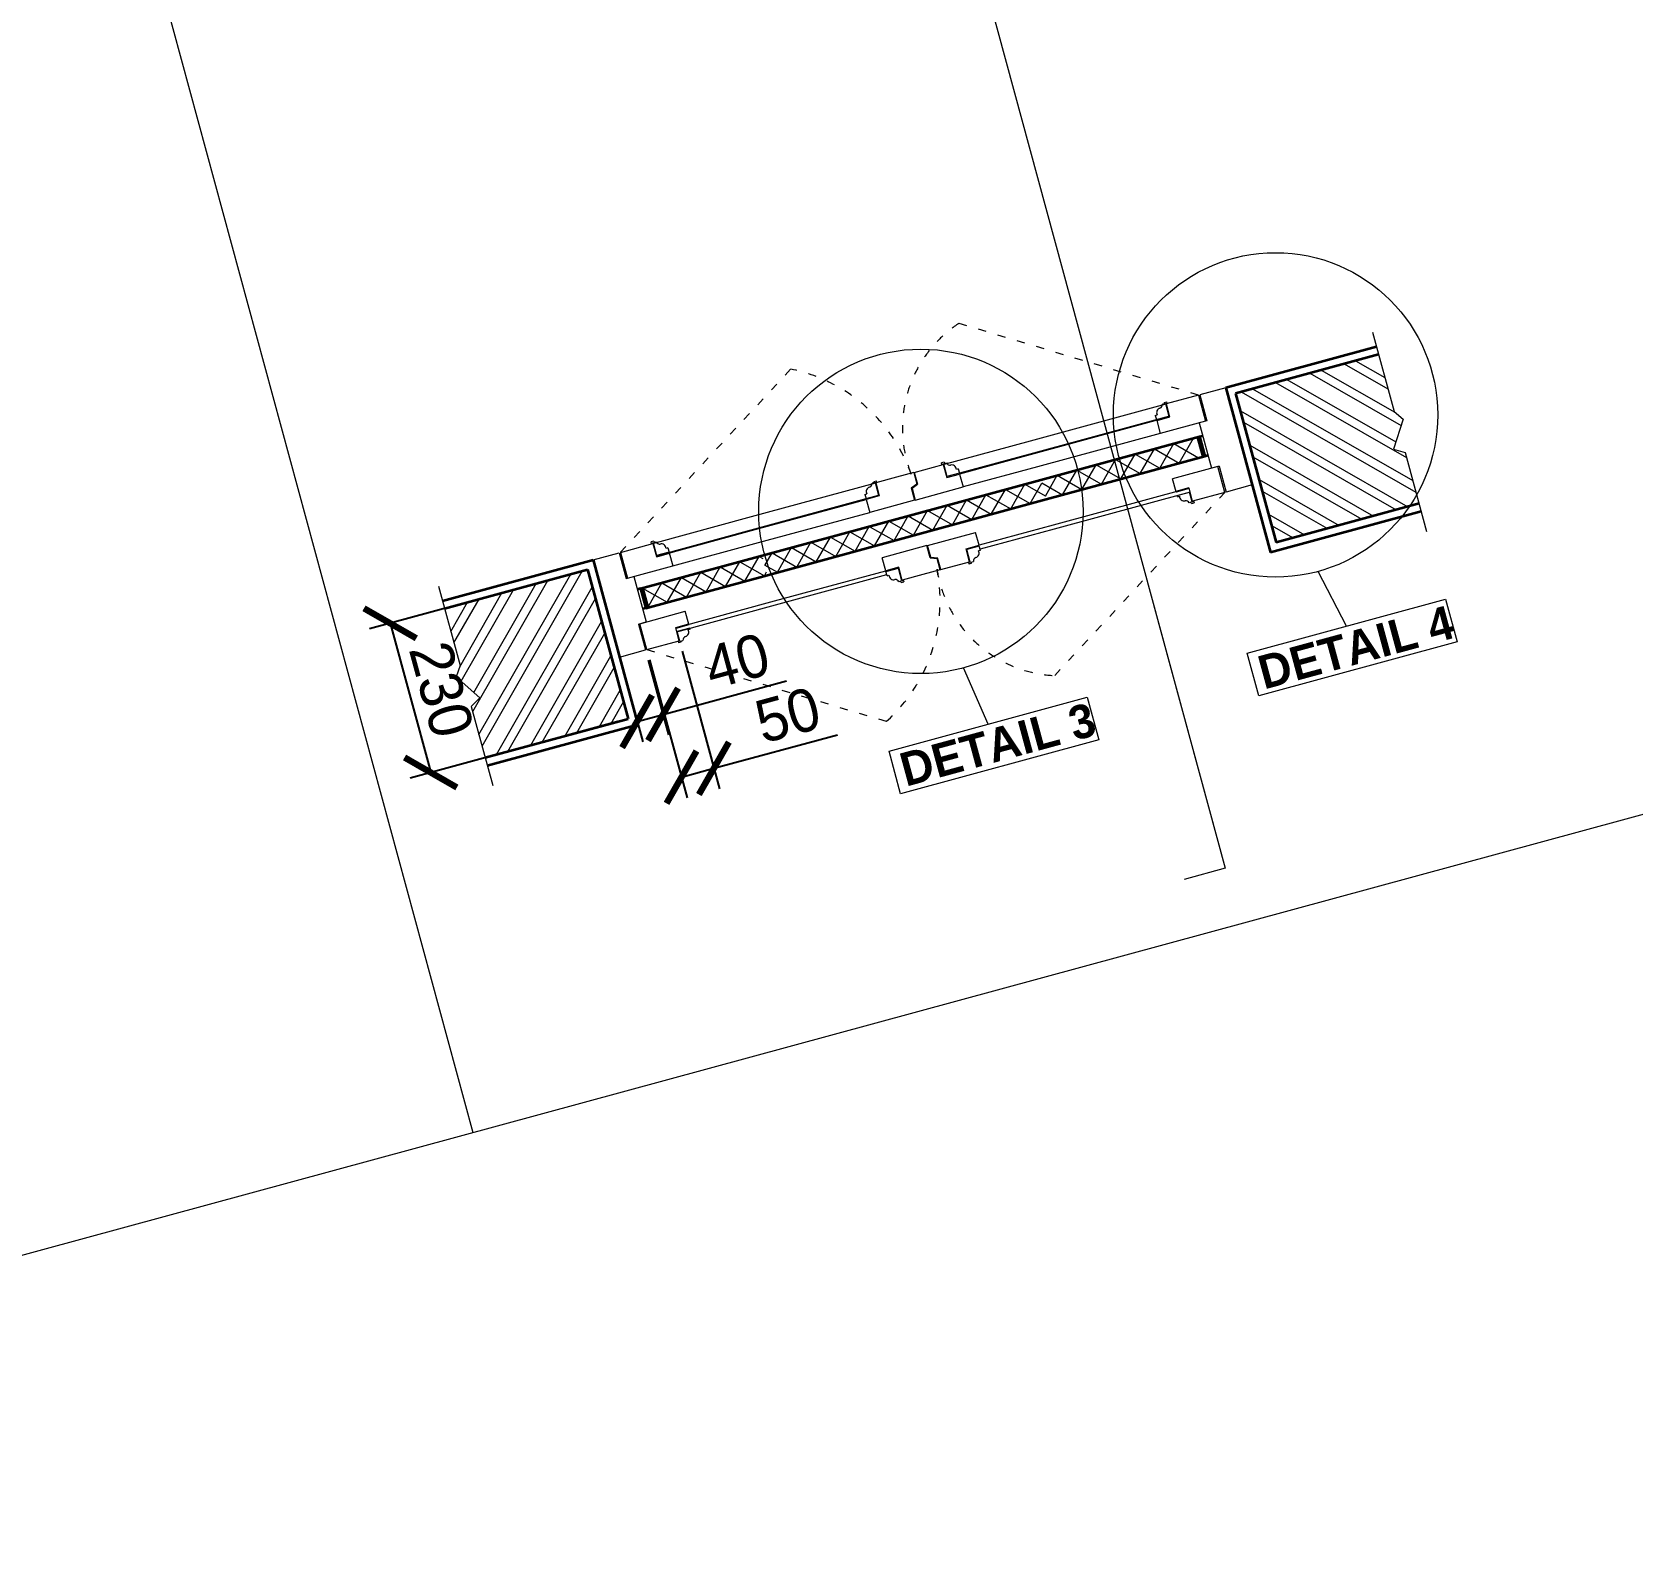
# Model space of a CAD drawing. Header units: millimetres. Extents: x -31731215 to 29997125, y -14487545 to 25622576.
# Drawn here: x 2265312 to 2267696, y -888061 to -885794 of the extents above; entities that cross this region are included whole.
import ezdxf

# ---------------------------------------------------------------- set-up
doc = ezdxf.new("R2010")
doc.units = ezdxf.units.MM
doc.header["$MEASUREMENT"] = 0
doc.linetypes.add('1', pattern=[0])
doc.linetypes.add('ACAD_ISO03W100', pattern=[30, 12, -18])
for name, color, linetype, lineweight in [('DIM', 70, 'Continuous', 9), ('ELE', 245, 'Continuous', 13), ('ele2', 63, 'Continuous', 35), ('glass', 160, 'Continuous', 13), ('HAT', 8, 'Continuous', 9), ('SECTION', 7, 'Continuous', 35), ('THIN LINES', 54, 'Continuous', 0), ('toilet', 161, 'Continuous', 18), ('WALL', 10, '1', 20)]:
    doc.layers.add(name, color=color, linetype=linetype, lineweight=lineweight)
doc.layers.add('DOOR', color=7, linetype='Continuous')
doc.layers.add('hidden', color=7, linetype='ACAD_ISO03W100', lineweight=9, true_color=0x873171)
doc.dimstyles.new('ISO-25', dxfattribs={"dimtxt": 63.5, "dimasz": 63.5, "dimexe": 31.75, "dimexo": 15.875, "dimgap": 15.875, "dimtad": 1, "dimtxsty": 'Standard', "dimblk1": 'ARCHTICK', "dimblk2": 'ARCHTICK', "dimsah": 1, "dimcen": 63.5, "dimadec": 0, "dimazin": 0, "dimtfac": 1, "dimtmove": 0, "dimatfit": 3, "dimfxl": 25.4, "dimarcsym": 0})

# ---------------------------------------------------------------- blocks, each defined once
blk = doc.blocks.new('_ArchTick')
at = {"color": 0, "linetype": 'ByBlock', "const_width": 0.15}
blk.add_lwpolyline([(-0.5, -0.5), (0.5, 0.5)], dxfattribs=at)
blk = doc.blocks.new('*D568')
at = {"layer": 'Defpoints', "color": 0, "transparency": 16777216}
for p in [(2266139.4, -886594.4, 0), (2266199.7, -886816.4, 0), (2265905.9, -886896.3)]:
    blk.add_point(p, dxfattribs=at)
at = {"layer": 'THIN LINES', "color": 0, "lineweight": -2, "transparency": 16777216}
for p, q in [((2266124.1, -886598.6), (2265814.9, -886682.6)), ((2265845.5, -886674.3), (2265905.9, -886896.3)), ((2266184.4, -886820.5), (2265875.2, -886904.6))]:
    blk.add_line(p, q, dxfattribs=at)
at = {"layer": 'THIN LINES', "color": 0, "lineweight": -2, "transparency": 16777216, "xscale": 63.50000000000001, "yscale": 63.50000000000001, "zscale": 63.50000000000001}
for p, rotation in [((2265845.5, -886674.3), 105.2086876161991), ((2265905.9, -886896.3), 285.2086876161991)]:
    blk.add_blockref('_ArchTick', p, dxfattribs=dict(at, rotation=rotation))
at = {"layer": 'THIN LINES', "color": 0, "transparency": 16777216, "insert": (2265921.7, -886772.8), "char_height": 63.5, "attachment_point": 5, "rotation": 285.2087}
blk.add_mtext('230', dxfattribs=at)
blk = doc.blocks.new('*D569')
at = {"layer": 'Defpoints', "color": 0, "transparency": 16777216}
for p in [(2266227.7, -886713.4, 0), (2266275.9, -886700.3, 0), (2266327.5, -886890.1)]:
    blk.add_point(p, dxfattribs=at)
at = {"layer": 'THIN LINES', "color": 0, "lineweight": -2, "transparency": 16777216}
for p, q in [((2266280.1, -886715.6), (2266335.9, -886920.8)), ((2266231.8, -886728.7), (2266287.6, -886933.9)), ((2266327.5, -886890.1), (2266511.4, -886840.2)), ((2266279.3, -886903.3), (2266327.5, -886890.1))]:
    blk.add_line(p, q, dxfattribs=at)
at = {"layer": 'THIN LINES', "color": 0, "lineweight": -2, "transparency": 16777216, "xscale": 63.50000000000001, "yscale": 63.50000000000001, "zscale": 63.50000000000001}
for p, rotation in [((2266279.3, -886903.3), 195.2086876162699), ((2266327.5, -886890.1), 15.20868761626985)]:
    blk.add_blockref('_ArchTick', p, dxfattribs=dict(at, rotation=rotation))
at = {"layer": 'THIN LINES', "color": 0, "transparency": 16777216, "insert": (2266437.6, -886810.9), "char_height": 63.5, "attachment_point": 5, "rotation": 15.2087}
blk.add_mtext('50', dxfattribs=at)
blk = doc.blocks.new('*D570')
at = {"layer": 'Defpoints', "color": 0, "transparency": 16777216}
for p in [(2266225.8, -886714, 0), (2266187.2, -886724.4, 0), (2266251.8, -886809.8)]:
    blk.add_point(p, dxfattribs=at)
at = {"layer": 'THIN LINES', "color": 0, "lineweight": -2, "transparency": 16777216}
for p, q in [((2266191.3, -886739.8), (2266221.5, -886850.9)), ((2266229.9, -886729.3), (2266260.1, -886840.4)), ((2266251.8, -886809.8), (2266435.6, -886759.8)), ((2266213.2, -886820.3), (2266251.8, -886809.8))]:
    blk.add_line(p, q, dxfattribs=at)
at = {"layer": 'THIN LINES', "color": 0, "lineweight": -2, "transparency": 16777216, "xscale": 63.50000000000001, "yscale": 63.50000000000001, "zscale": 63.50000000000001}
for p, rotation in [((2266251.8, -886809.8), 15.20868761620549), ((2266213.2, -886820.3), 195.2086876162055)]:
    blk.add_blockref('_ArchTick', p, dxfattribs=dict(at, rotation=rotation))
at = {"layer": 'THIN LINES', "color": 0, "transparency": 16777216, "insert": (2266361.9, -886730.5), "char_height": 63.5, "attachment_point": 5, "rotation": 15.2087}
blk.add_mtext('40', dxfattribs=at)

msp = doc.modelspace()

# ---------------------------------------------------------------- hatches: boundary and pattern name
at = {"layer": 'HAT'}
h = msp.add_hatch(dxfattribs=at)
h.set_pattern_fill('ANSI32', color=256, scale=100, angle=15.208688, style=0)
h.set_pattern_definition([(150.2087, (2275271.162, -885714.716), (18.63159, 32.54403), []), (150.2087, (2275254.104, -885719.354), (18.63159, 32.54403), [])])
h.paths.add_polyline_path([(2267104.348, -886332.09), (2267317.095, -886274.253), (2267340.162, -886359.103), (2267353.947, -886370.541), (2267339.346, -886415.179), (2267356.797, -886420.293), (2267377.432, -886496.198), (2267164.686, -886554.035)])
h = msp.add_hatch(dxfattribs=at)
h.set_pattern_fill('ANSI32', color=256, scale=100, angle=15.208688, style=0)
h.set_pattern_definition([(60.2087, (2258784.063, -890196.846), (-32.54403, 18.63159), []), (60.2087, (2258801.12, -890192.21), (-32.54403, 18.63159), [])])
h.paths.add_polyline_path([(2266139.372, -886594.425), (2265926.626, -886652.262), (2265949.693, -886737.112), (2265943.595, -886753.955), (2265978.786, -886785.056), (2265966.328, -886798.302), (2265986.963, -886874.207), (2266199.709, -886816.37)])

# ---------------------------------------------------------------- linework, layer by layer
at = {"layer": 'DIM', "linetype": 'Continuous', "ltscale": 20}
for p, q in [((2267308.041, -886240.949, 0), (2267340.162, -886359.103, 0)), ((2267340.162, -886359.103, 0), (2267353.947, -886370.541, 0)), ((2267353.947, -886370.541, 0), (2267339.346, -886415.179, 0)), ((2267339.346, -886415.179, 0), (2267356.797, -886420.293, 0)), ((2267356.797, -886420.293, 0), (2267388.653, -886537.476, 0)), ((2265917.572, -886618.957, 0), (2265949.693, -886737.112, 0)), ((2265949.693, -886737.112, 0), (2265943.595, -886753.955, 0)), ((2265943.595, -886753.955, 0), (2265978.786, -886785.056, 0)), ((2265978.786, -886785.056, 0), (2265966.328, -886798.302, 0)), ((2265966.328, -886798.302, 0), (2265998.185, -886915.485, 0))]:
    msp.add_line(p, q, dxfattribs=at)
at = {"layer": 'DOOR', "linetype": 'Continuous'}
for p, q in [((2267006.09, -886367.093, 0), (2266986.79, -886372.339, 0)), ((2267034.946, -886473.24, 0), (2267015.647, -886478.487, 0)), ((2266241.828, -886574.862, 0), (2266261.128, -886569.616, 0)), ((2266270.685, -886681.01, 0), (2266289.984, -886675.763, 0))]:
    msp.add_line(p, q, dxfattribs=at)
at = {"layer": 'ELE'}
for p, q in [((2267049.092, -886334.676, 0), (2267000.843, -886347.793, 0)), ((2267049.092, -886334.676, 0), (2267059.585, -886373.275, 0)), ((2267089.621, -886323.658, 0), (2267051.022, -886334.152, 0)), ((2267051.022, -886334.152, 0), (2267061.515, -886372.751, 0)), ((2267089.621, -886323.658, 0), (2267128.971, -886468.405, 0)), ((2267000.843, -886347.793, 0), (2267006.09, -886367.093, 0)), ((2266986.79, -886372.339, 0), (2267006.09, -886367.093, 0)), ((2266986.79, -886372.339, 0), (2266992.037, -886391.639, 0)), ((2267059.585, -886373.275, 0), (2266992.037, -886391.639, 0)), ((2267061.515, -886372.751, 0), (2267049.935, -886375.899, 0)), ((2267049.935, -886375.899, 0), (2267068.299, -886443.447, 0)), ((2266599.413, -886456.925, 0), (2266568.533, -886465.319, 0)), ((2266624.978, -886449.975, 0), (2266599.413, -886456.925, 0)), ((2266624.978, -886449.975, 0), (2266629.543, -886466.768, 0)), ((2266625.943, -886449.712, 0), (2266668.891, -886438.037, 0)), ((2266625.943, -886449.712, 0), (2266630.686, -886467.159, 0)), ((2266668.891, -886438.037, 0), (2266674.138, -886457.336, 0)), ((2266674.138, -886457.336, 0), (2266693.437, -886452.089, 0)), ((2266693.437, -886452.089, 0), (2266698.684, -886471.389, 0)), ((2267077.949, -886440.824, 0), (2267010.4, -886459.187, 0)), ((2267079.879, -886440.299, 0), (2267068.299, -886443.447, 0)), ((2267088.442, -886479.423, 0), (2267077.949, -886440.824, 0)), ((2267079.879, -886440.299, 0), (2267090.372, -886478.898, 0)), ((2266568.533, -886465.319, 0), (2266573.78, -886484.619, 0)), ((2266621.414, -886472.896, 0), (2266629.543, -886466.768, 0)), ((2266621.414, -886472.896, 0), (2266626.35, -886491.053, 0)), ((2266622.556, -886473.287, 0), (2266630.686, -886467.159, 0)), ((2266622.556, -886473.287, 0), (2266627.315, -886490.791, 0)), ((2266627.315, -886490.791, 0), (2266698.684, -886471.389, 0)), ((2267015.647, -886478.487, 0), (2267010.4, -886459.187, 0)), ((2267015.647, -886478.487, 0), (2267034.946, -886473.24, 0)), ((2267040.193, -886492.54, 0), (2267034.946, -886473.24, 0)), ((2267088.442, -886479.423, 0), (2267040.193, -886492.54, 0)), ((2267128.971, -886468.405, 0), (2267090.372, -886478.898, 0)), ((2266573.78, -886484.619, 0), (2266554.48, -886489.866, 0)), ((2266554.48, -886489.866, 0), (2266559.727, -886509.165, 0)), ((2266626.35, -886491.053, 0), (2266559.727, -886509.165, 0)), ((2266645.678, -886558.339, 0), (2266717.047, -886538.937, 0)), ((2266722.294, -886558.237, 0), (2266717.047, -886538.937, 0)), ((2266147.803, -886579.698, 0), (2266186.402, -886569.204, 0)), ((2266186.402, -886569.204, 0), (2266196.896, -886607.803, 0)), ((2266188.332, -886568.68, 0), (2266236.581, -886555.563, 0)), ((2266188.332, -886568.68, 0), (2266198.826, -886607.279, 0)), ((2266236.581, -886555.563, 0), (2266241.828, -886574.862, 0)), ((2266241.828, -886574.862, 0), (2266261.128, -886569.616, 0)), ((2266261.128, -886569.616, 0), (2266266.374, -886588.915, 0)), ((2266644.713, -886558.602, 0), (2266578.091, -886576.714, 0)), ((2266583.337, -886596.013, 0), (2266578.091, -886576.714, 0)), ((2266649.649, -886576.759, 0), (2266644.713, -886558.602, 0)), ((2266650.437, -886575.843, 0), (2266645.678, -886558.339, 0)), ((2266649.649, -886576.759, 0), (2266659.763, -886577.928, 0)), ((2266650.437, -886575.843, 0), (2266660.55, -886577.012, 0)), ((2266665.293, -886594.459, 0), (2266660.55, -886577.012, 0)), ((2266702.994, -886563.483, 0), (2266722.294, -886558.237, 0)), ((2266708.241, -886582.783, 0), (2266702.994, -886563.483, 0)), ((2266147.803, -886579.698, 0), (2266187.154, -886724.444, 0)), ((2266198.826, -886607.279, 0), (2266266.374, -886588.915, 0)), ((2266602.637, -886590.766, 0), (2266583.337, -886596.013, 0)), ((2266607.884, -886610.066, 0), (2266602.637, -886590.766, 0)), ((2266664.328, -886594.721, 0), (2266638.763, -886601.671, 0)), ((2266664.328, -886594.721, 0), (2266659.763, -886577.928, 0)), ((2266665.293, -886594.459, 0), (2266708.241, -886582.783, 0)), ((2266709.161, -886583.309, 0), (2266706.795, -886583.952, 0)), ((2266706.795, -886583.952, 0), (2266707.367, -886586.056, 0)), ((2266711.285, -886584.991, 0), (2266707.367, -886586.056, 0)), ((2266710.778, -886583.127, 0), (2266713.814, -886582.302, 0)), ((2266711.285, -886584.991, 0), (2266710.778, -886583.127, 0)), ((2266196.896, -886607.803, 0), (2266208.476, -886604.655, 0)), ((2266208.476, -886604.655, 0), (2266226.839, -886672.204, 0)), ((2266638.763, -886601.671, 0), (2266607.884, -886610.066, 0)), ((2266215.259, -886675.352, 0), (2266226.839, -886672.204, 0)), ((2266217.189, -886674.827, 0), (2266284.738, -886656.464, 0)), ((2266289.984, -886675.763, 0), (2266284.738, -886656.464, 0)), ((2266215.259, -886675.352, 0), (2266225.753, -886713.951, 0)), ((2266227.683, -886713.426, 0), (2266217.189, -886674.827, 0)), ((2266270.685, -886681.01, 0), (2266289.984, -886675.763, 0)), ((2266275.932, -886700.309, 0), (2266270.685, -886681.01, 0)), ((2266187.154, -886724.444, 0), (2266225.753, -886713.951, 0)), ((2266227.683, -886713.426, 0), (2266275.932, -886700.309, 0))]:
    msp.add_line(p, q, dxfattribs=at)
at = {"layer": 'ele2'}
for p, q in [((2266814.408, -886460.654, 0), (2267050.658, -886396.428, 0)), ((2267047.763, -886397.215, 0), (2267055.633, -886426.164, 0)), ((2267050.658, -886396.428, 0), (2267055.182, -886395.198, 0)), ((2267050.658, -886396.428, 0), (2267058.528, -886425.377, 0)), ((2266822.278, -886489.604, 0), (2267058.528, -886425.377, 0)), ((2267058.528, -886425.377, 0), (2267063.052, -886424.148, 0)), ((2266399.389, -886573.48, 0), (2266814.408, -886460.654, 0)), ((2266407.259, -886602.43, 0), (2266822.278, -886489.604, 0)), ((2266218.246, -886622.725, 0), (2266399.389, -886573.48, 0)), ((2266218.246, -886622.725, 0), (2266213.722, -886623.955, 0)), ((2266218.246, -886622.725, 0), (2266226.117, -886651.674, 0)), ((2266221.141, -886621.938, 0), (2266229.011, -886650.887, 0)), ((2266226.117, -886651.674, 0), (2266407.259, -886602.43, 0)), ((2266226.117, -886651.674, 0), (2266221.592, -886652.904, 0))]:
    msp.add_line(p, q, dxfattribs=at)
at = {"layer": 'glass', "linetype": 'Continuous'}
for p, q in [((2267005.762, -886365.886, 0), (2266803.587, -886420.849, 0)), ((2267006.09, -886367.093, 0), (2266803.915, -886422.055, 0)), ((2266803.587, -886420.849, 0), (2266693.109, -886450.883, 0)), ((2266803.915, -886422.055, 0), (2266693.437, -886452.089, 0)), ((2267034.946, -886473.24, 0), (2266832.772, -886528.203, 0)), ((2267036.52, -886479.03, 0), (2266834.346, -886533.992, 0)), ((2266388.567, -886533.675, 0), (2266554.153, -886488.659, 0)), ((2266388.895, -886534.881, 0), (2266554.48, -886489.866, 0)), ((2266832.772, -886528.203, 0), (2266722.294, -886558.237, 0)), ((2266241.5, -886573.656, 0), (2266388.567, -886533.675, 0)), ((2266241.828, -886574.862, 0), (2266388.895, -886534.881, 0)), ((2266834.346, -886533.992, 0), (2266723.868, -886564.027, 0)), ((2266417.752, -886641.029, 0), (2266583.337, -886596.013, 0)), ((2266419.326, -886646.818, 0), (2266584.911, -886601.803, 0)), ((2266270.685, -886681.01, 0), (2266417.752, -886641.029, 0)), ((2266272.259, -886686.8, 0), (2266419.326, -886646.818, 0))]:
    msp.add_line(p, q, dxfattribs=at)
at = {"layer": 'HAT', "linetype": 'Continuous'}
for p, q in [((2266798.668, -886402.756, 0), (2267000.843, -886347.793, 0)), ((2266998.306, -886347.449, 0), (2266995.27, -886348.274, 0)), ((2266997.799, -886345.585, 0), (2267001.717, -886344.52, 0)), ((2266997.799, -886345.585, 0), (2266998.306, -886347.449, 0)), ((2266999.923, -886347.267, 0), (2267002.289, -886346.624, 0)), ((2266999.923, -886347.267, 0), (2267005.038, -886366.083, 0)), ((2267002.289, -886346.624, 0), (2267001.717, -886344.52, 0)), ((2266984.755, -886364.853, 0), (2266987.577, -886364.085, 0)), ((2266984.755, -886364.853, 0), (2266986.462, -886371.133, 0)), ((2266986.462, -886371.133, 0), (2267005.038, -886366.083, 0)), ((2266668.891, -886438.037, 0), (2266798.668, -886402.756, 0)), ((2266992.037, -886391.639, 0), (2266809.162, -886441.355, 0)), ((2266991.343, -886443.642, 0), (2267012.422, -886406.823, 0)), ((2267012.422, -886406.823, 0), (2267049.242, -886427.902, 0)), ((2267020.292, -886435.772, 0), (2267041.372, -886398.953, 0)), ((2266904.495, -886467.252, 0), (2266925.574, -886430.433, 0)), ((2266925.574, -886430.433, 0), (2266962.394, -886451.512, 0)), ((2266933.444, -886459.382, 0), (2266954.524, -886422.563, 0)), ((2266954.524, -886422.563, 0), (2266991.343, -886443.642, 0)), ((2266962.394, -886451.512, 0), (2266983.473, -886414.693, 0)), ((2266983.473, -886414.693, 0), (2267020.292, -886435.772, 0)), ((2266670.398, -886434.591, 0), (2266666.48, -886435.656, 0)), ((2266667.052, -886437.761, 0), (2266666.48, -886435.656, 0)), ((2266669.418, -886437.117, 0), (2266667.052, -886437.761, 0)), ((2266669.418, -886437.117, 0), (2266674.533, -886455.933, 0)), ((2266670.398, -886434.591, 0), (2266670.904, -886436.455, 0)), ((2266670.904, -886436.455, 0), (2266673.94, -886435.63, 0)), ((2266693.109, -886450.883, 0), (2266674.533, -886455.933, 0)), ((2266691.402, -886444.603, 0), (2266688.579, -886445.37, 0)), ((2266691.402, -886444.603, 0), (2266693.109, -886450.883, 0)), ((2266809.162, -886441.355, 0), (2266698.684, -886471.389, 0)), ((2266821.019, -886484.972, 0), (2266838.726, -886454.043, 0)), ((2266838.726, -886454.043, 0), (2266875.546, -886475.122, 0)), ((2266846.597, -886482.993, 0), (2266867.676, -886446.173, 0)), ((2266867.676, -886446.173, 0), (2266904.495, -886467.252, 0)), ((2266875.546, -886475.122, 0), (2266896.625, -886438.303, 0)), ((2266896.625, -886438.303, 0), (2266933.444, -886459.382, 0)), ((2266383.648, -886515.582, 0), (2266568.533, -886465.319, 0)), ((2266552.445, -886482.379, 0), (2266555.268, -886481.612, 0)), ((2266565.996, -886464.975, 0), (2266562.96, -886465.801, 0)), ((2266565.49, -886463.111, 0), (2266569.407, -886462.046, 0)), ((2266565.49, -886463.111, 0), (2266565.996, -886464.975, 0)), ((2266567.613, -886464.794, 0), (2266569.979, -886464.15, 0)), ((2266567.613, -886464.794, 0), (2266572.729, -886483.609, 0)), ((2266569.979, -886464.15, 0), (2266569.407, -886462.046, 0)), ((2266740.449, -886511.849, 0), (2266761.528, -886475.03, 0)), ((2266761.528, -886475.03, 0), (2266798.348, -886496.109, 0)), ((2266769.398, -886503.979, 0), (2266790.478, -886467.16, 0)), ((2266790.478, -886467.16, 0), (2266820.914, -886484.585, 0)), ((2266798.348, -886496.109, 0), (2266815.773, -886465.673, 0)), ((2266815.667, -886465.285, 0), (2266846.597, -886482.993, 0)), ((2267017.221, -886484.277, 0), (2267035.797, -886479.227, 0)), ((2267039.666, -886493.459, 0), (2267035.797, -886479.227, 0)), ((2266552.445, -886482.379, 0), (2266554.153, -886488.659, 0)), ((2266554.153, -886488.659, 0), (2266572.729, -886483.609, 0)), ((2266653.601, -886535.46, 0), (2266674.68, -886498.64, 0)), ((2266674.68, -886498.64, 0), (2266711.5, -886519.719, 0)), ((2266682.551, -886527.59, 0), (2266703.63, -886490.77, 0)), ((2266703.63, -886490.77, 0), (2266740.449, -886511.849, 0)), ((2266711.5, -886519.719, 0), (2266732.579, -886482.9, 0)), ((2266732.579, -886482.9, 0), (2266769.398, -886503.979, 0)), ((2267017.682, -886485.973, 0), (2267017.221, -886484.277, 0)), ((2267017.682, -886485.973, 0), (2267020.505, -886485.206, 0)), ((2267038.18, -886494.121, 0), (2267035.144, -886494.946, 0)), ((2267038.686, -886495.985, 0), (2267038.18, -886494.121, 0)), ((2267038.686, -886495.985, 0), (2267042.604, -886494.92, 0)), ((2267039.666, -886493.459, 0), (2267042.032, -886492.816, 0)), ((2267042.032, -886492.816, 0), (2267042.604, -886494.92, 0)), ((2266236.581, -886555.563, 0), (2266383.648, -886515.582, 0)), ((2266394.142, -886554.181, 0), (2266559.727, -886509.165, 0)), ((2266566.753, -886559.07, 0), (2266587.833, -886522.25, 0)), ((2266587.833, -886522.25, 0), (2266624.652, -886543.33, 0)), ((2266595.703, -886551.2, 0), (2266616.782, -886514.38, 0)), ((2266616.782, -886514.38, 0), (2266653.601, -886535.46, 0)), ((2266624.652, -886543.33, 0), (2266645.731, -886506.51, 0)), ((2266645.731, -886506.51, 0), (2266682.551, -886527.59, 0)), ((2266238.088, -886552.118, 0), (2266234.17, -886553.183, 0)), ((2266234.742, -886555.287, 0), (2266234.17, -886553.183, 0)), ((2266238.088, -886552.118, 0), (2266238.595, -886553.981, 0)), ((2266238.595, -886553.981, 0), (2266241.631, -886553.156, 0)), ((2266479.905, -886582.68, 0), (2266500.985, -886545.861, 0)), ((2266500.985, -886545.861, 0), (2266537.804, -886566.94, 0)), ((2266508.855, -886574.81, 0), (2266529.934, -886537.991, 0)), ((2266529.934, -886537.991, 0), (2266566.753, -886559.07, 0)), ((2266537.804, -886566.94, 0), (2266558.883, -886530.12, 0)), ((2266558.883, -886530.12, 0), (2266595.703, -886551.2, 0)), ((2266237.108, -886554.644, 0), (2266234.742, -886555.287, 0)), ((2266237.108, -886554.644, 0), (2266242.224, -886573.459, 0)), ((2266260.8, -886568.409, 0), (2266242.224, -886573.459, 0)), ((2266259.092, -886562.129, 0), (2266256.27, -886562.896, 0)), ((2266259.092, -886562.129, 0), (2266260.8, -886568.409, 0)), ((2266266.374, -886588.915, 0), (2266394.142, -886554.181, 0)), ((2266373.758, -886611.537, 0), (2266394.837, -886574.718, 0)), ((2266394.837, -886574.718, 0), (2266400.626, -886578.032, 0)), ((2266403.398, -886588.228, 0), (2266414.137, -886569.471, 0)), ((2266414.137, -886569.471, 0), (2266450.956, -886590.55, 0)), ((2266422.007, -886598.42, 0), (2266443.086, -886561.601, 0)), ((2266443.086, -886561.601, 0), (2266479.905, -886582.68, 0)), ((2266450.956, -886590.55, 0), (2266472.035, -886553.731, 0)), ((2266472.035, -886553.731, 0), (2266508.855, -886574.81, 0)), ((2266722.622, -886559.443, 0), (2266704.046, -886564.493, 0)), ((2266709.161, -886583.309, 0), (2266704.046, -886564.493, 0)), ((2266724.329, -886565.723, 0), (2266721.507, -886566.491, 0)), ((2266724.329, -886565.723, 0), (2266722.622, -886559.443, 0)), ((2266286.91, -886635.147, 0), (2266307.989, -886598.328, 0)), ((2266307.989, -886598.328, 0), (2266344.809, -886619.407, 0)), ((2266315.859, -886627.277, 0), (2266336.939, -886590.458, 0)), ((2266336.939, -886590.458, 0), (2266373.758, -886611.537, 0)), ((2266344.809, -886619.407, 0), (2266365.888, -886582.588, 0)), ((2266365.888, -886582.588, 0), (2266402.707, -886603.667, 0)), ((2266402.707, -886603.667, 0), (2266406.021, -886597.878, 0)), ((2266403.249, -886587.681, 0), (2266422.007, -886598.42, 0)), ((2266583.665, -886597.219, 0), (2266602.241, -886592.169, 0)), ((2266585.373, -886603.5, 0), (2266583.665, -886597.219, 0)), ((2266607.356, -886610.985, 0), (2266602.241, -886592.169, 0)), ((2266221.141, -886621.938, 0), (2266257.961, -886643.017, 0)), ((2266229.011, -886650.887, 0), (2266250.091, -886614.068, 0)), ((2266250.091, -886614.068, 0), (2266286.91, -886635.147, 0)), ((2266257.961, -886643.017, 0), (2266279.04, -886606.198, 0)), ((2266279.04, -886606.198, 0), (2266315.859, -886627.277, 0)), ((2266585.373, -886603.5, 0), (2266588.195, -886602.732, 0)), ((2266605.87, -886611.647, 0), (2266602.834, -886612.473, 0)), ((2266606.377, -886613.511, 0), (2266605.87, -886611.647, 0)), ((2266606.377, -886613.511, 0), (2266610.294, -886612.446, 0)), ((2266607.356, -886610.985, 0), (2266609.722, -886610.342, 0)), ((2266609.722, -886610.342, 0), (2266610.294, -886612.446, 0)), ((2266291.558, -886681.553, 0), (2266272.982, -886686.603, 0)), ((2266276.852, -886700.835, 0), (2266272.982, -886686.603, 0)), ((2266292.02, -886683.25, 0), (2266289.197, -886684.017, 0)), ((2266292.02, -886683.25, 0), (2266291.558, -886681.553, 0)), ((2266276.852, -886700.835, 0), (2266274.486, -886701.478, 0)), ((2266274.486, -886701.478, 0), (2266275.058, -886703.582, 0)), ((2266278.975, -886702.517, 0), (2266275.058, -886703.582, 0)), ((2266278.469, -886700.654, 0), (2266281.505, -886699.828, 0)), ((2266278.975, -886702.517, 0), (2266278.469, -886700.654, 0))]:
    msp.add_line(p, q, dxfattribs=at)
for centre, radius, start, end in [((2266993.644, -886360.685, 0), 6.955, 106.339041, 209.27322), ((2266989.714, -886348.792, 0), 5.579, 290.709138, 5.322215), ((2266678.993, -886433.263, 0), 5.579, 205.095161, 279.708237), ((2266681.626, -886445.509, 0), 6.955, 1.144155, 104.078334), ((2266561.334, -886478.211, 0), 6.955, 106.339041, 209.27322), ((2266557.405, -886466.318, 0), 5.579, 290.709138, 5.322215), ((2267027.458, -886485.067, 0), 6.955, 181.144155, 284.078334), ((2267030.091, -886497.313, 0), 5.579, 25.095161, 99.708237), ((2266246.684, -886550.79, 0), 5.579, 205.095161, 279.708237), ((2266249.316, -886563.035, 0), 6.955, 1.144155, 104.078334), ((2266719.37, -886581.784, 0), 5.579, 110.709138, 185.322215), ((2266715.44, -886569.891, 0), 6.955, 286.339041, 29.27322), ((2266595.149, -886602.593, 0), 6.955, 181.144155, 284.078334), ((2266597.781, -886614.839, 0), 5.579, 25.095161, 99.708237), ((2266287.06, -886699.311, 0), 5.579, 110.709138, 185.322215), ((2266283.13, -886687.418, 0), 6.955, 286.339041, 29.27322)]:
    msp.add_arc(centre, radius, start, end, dxfattribs=at)
at = {"layer": 'hidden'}
for p, q in [((2267049.092, -886334.676, 0), (2266692.278, -886227.963, 0)), ((2266188.463, -886568.644, 0), (2266442.006, -886296.001, 0)), ((2267088.442, -886479.423, 0), (2266834.769, -886752.101, 0)), ((2266227.683, -886713.426, 0), (2266584.496, -886820.14, 0))]:
    msp.add_line(p, q, dxfattribs=at)
for centre, radius, start, end in [((2266794.638, -886383.882, 0), 186.517, 123.284641, 201.756674), ((2266393.486, -886532.436, 0), 241.362, 19.21071, 78.403165), ((2266422.949, -886640.813, 0), 241.362, 312.01421, 11.206665), ((2266844.099, -886565.818, 0), 186.517, 188.660701, 267.132734), ((2266844.099, -886565.818, 0), 186.517, 188.660701, 267.132734)]:
    msp.add_arc(centre, radius, start, end, dxfattribs=at)
at = {"layer": 'SECTION'}
for p, q in [((2267313.947, -886262.674, 0), (2267089.621, -886323.658, 0)), ((2267317.095, -886274.253, 0), (2267104.348, -886332.09, 0)), ((2267089.621, -886323.658, 0), (2267156.254, -886568.762, 0)), ((2267104.348, -886332.09, 0), (2267164.686, -886554.035, 0)), ((2267104.348, -886332.09, 0), (2267164.686, -886554.035, 0)), ((2267377.432, -886496.198, 0), (2267164.686, -886554.035, 0)), ((2267380.58, -886507.778, 0), (2267156.254, -886568.762, 0)), ((2265923.478, -886640.682, 0), (2266147.803, -886579.698, 0)), ((2265926.626, -886652.262, 0), (2266139.372, -886594.425, 0)), ((2266139.372, -886594.425, 0), (2266199.709, -886816.37, 0)), ((2266147.803, -886579.698, 0), (2266214.437, -886824.802, 0)), ((2265986.963, -886874.207, 0), (2266199.709, -886816.37, 0)), ((2265990.111, -886885.786, 0), (2266214.437, -886824.802, 0))]:
    msp.add_line(p, q, dxfattribs=at)
at = {"layer": 'THIN LINES'}
for p, q in [((2264988.641, -883827.492, 0), (2265968.569, -887432.068, 0)), ((2263655.75, -888060.823, 0), (2277035.867, -884423.347, 0)), ((2267269.322, -886678.54), (2267227.106, -886597.13)), ((2266735.853, -886824.536), (2266699.05, -886740.686))]:
    msp.add_line(p, q, dxfattribs=at)
for points in [[(2267121.725, -886718.665), (2267416.919, -886638.415), (2267434.145, -886701.78), (2267138.951, -886782.031)], [(2266588.256, -886864.661), (2266883.45, -886784.411), (2266900.676, -886847.776), (2266605.482, -886928.027)]]:
    msp.add_lwpolyline(points, close=True, dxfattribs=at)
for centre in [(2267163.768, -886364.146), (2266635.712, -886507.702)]:
    msp.add_circle(centre, 241.44, dxfattribs=at)
at = {"layer": 'WALL'}
for points in [[(2266167.982, -883651.356), (2267088.917, -887038.932)], [(2266982.134, -886646.139), (2267088.917, -887038.932), (2267027.672, -887055.582)]]:
    msp.add_lwpolyline(points, dxfattribs=at)

# ---------------------------------------------------------------- texts
at = {"layer": 'toilet', "char_height": 50, "width": 1094.92895, "attachment_point": 7, "rotation": 15.208688}
for s, insert in [('{\\fStylus BT|b1|i0|c0|p34;DETAIL 4}', (2267146.521, -886773.003)), ('{\\fStylus BT|b1|i0|c0|p34;DETAIL 3}', (2266613.491, -886918.362))]:
    msp.add_mtext(s, dxfattribs=dict(at, insert=insert))

# ---------------------------------------------------------------- dimensions: what is measured, and where the dimension line sits
at = {"layer": 'THIN LINES'}
for p1, p2, distance, picture, middle in [((2266139.372, -886594.425, 0), (2266199.709, -886816.37, 0), -304.503, '*D568', (2265921.659, -886772.786)), ((2266187.154, -886724.444, 0), (2266225.753, -886713.951, 0), -99.299, '*D570', (2266361.861, -886730.498)), ((2266227.683, -886713.426, 0), (2266275.932, -886700.309, 0), -196.723, '*D569', (2266437.597, -886810.868))]:
    dim = msp.add_aligned_dim(p1=p1, p2=p2, distance=distance, dimstyle='ISO-25', dxfattribs=at)
    dim.commit()
    dim.dimension.update_dxf_attribs({"geometry": picture, "text_midpoint": middle})

doc.saveas('drawing.dxf')
